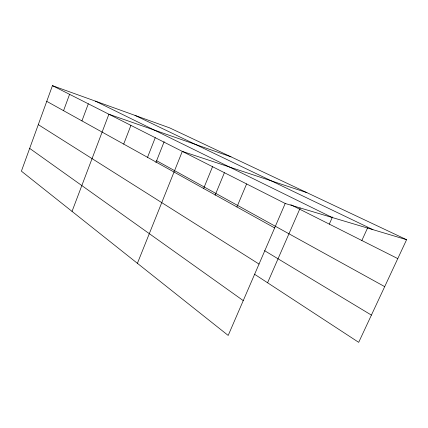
<?xml version="1.0" encoding="UTF-8"?>
<svg xmlns="http://www.w3.org/2000/svg" width="428" height="428" viewBox="0 0 428 428"><rect width="100%" height="100%" fill="white"/><g stroke="black" fill="none" stroke-linecap="round" stroke-linejoin="round"><path stroke-width="0.64" d="M406.6 239.701L169.622 127.865L52.446 85.659L21.4 171.163L228.194 335.44L285.209 203.482L406.6 239.701L358.696 342.341L254.409 274.155M63.558 110.675L69.577 94.331M81.935 120.889L88.312 103.817M72.032 211.384L108.894 114.233L230.976 156.819M123.692 144.081L130.909 125.377M147.532 157.322L155.246 137.698M155.899 162.544L164.154 141.684M137.409 263.316L182.301 151.389L306.897 192.648M203.621 188.481L212.55 166.701M215.091 195.221L224.384 172.751M236.914 206.975L246.598 183.938M267.58 282.764L300.194 208.019M329.298 224.122L332.481 216.975M361.847 240.515L367.604 227.878M135.034 115.405L372.932 229.654M95.423 101.142L332.224 217.51M290.847 204.755L397.778 258.608M52.446 85.659L285.209 203.482M156.621 160.719L384.692 286.637M46.748 101.34L274.648 227.931M264.563 250.664L371.408 315.104M38.29 124.65L259.031 264.065M29.671 148.382L243.243 300.611"/></g></svg>
